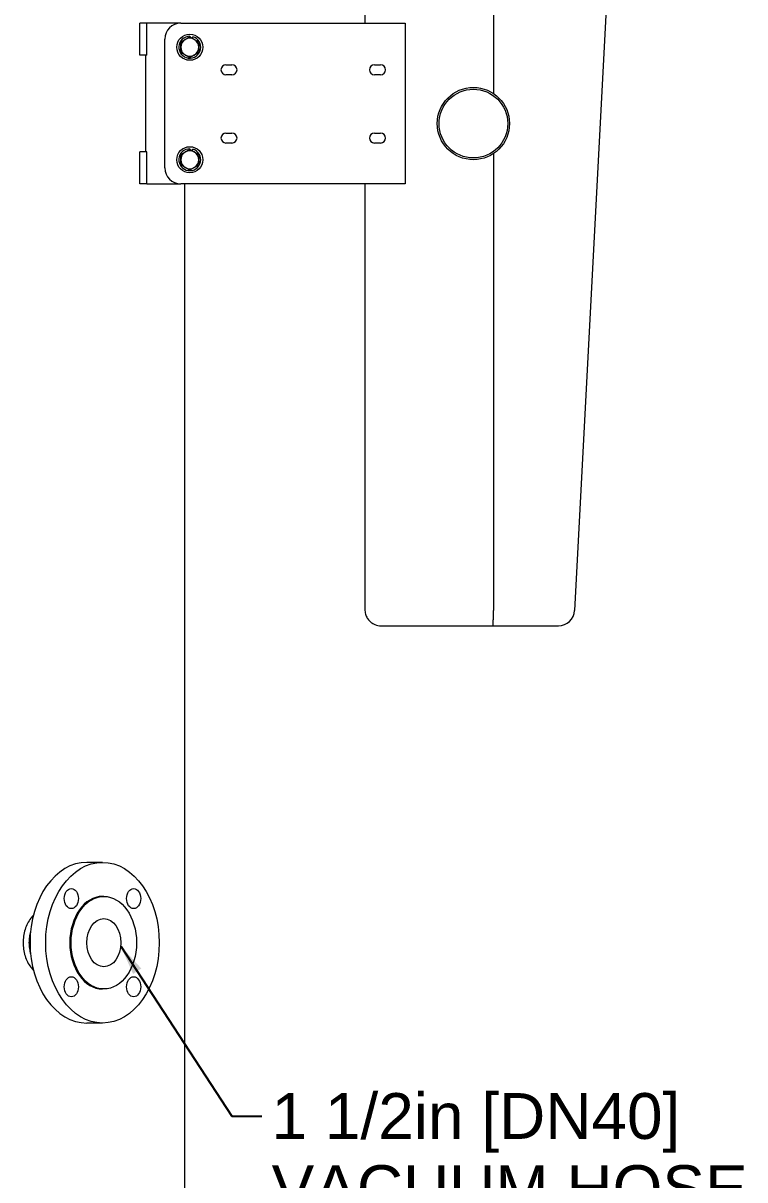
# Model space of a CAD drawing. Header units: inches. Extents: x 12 to 318, y 5 to 204.
# Drawn here: x 251.99 to 274.46, y 51.68 to 87.67 of the extents above; entities that cross this region are included whole.
import ezdxf

# ---------------------------------------------------------------- set-up
doc = ezdxf.new("R2010")
doc.units = ezdxf.units.IN
doc.header["$LTSCALE"] = 9.5
doc.header["$MEASUREMENT"] = 0
doc.layers.add('Symbol (ANSI)', color=7, linetype='Continuous', lineweight=25)
doc.layers.add('Visible', color=7, linetype='Continuous', lineweight=18)
doc.styles.add('Standard D-E', font='arial.ttf')
doc.dimstyles.new('in [mm] D-E NeptuneBenson$7', dxfattribs={"dimscale": 9.5, "dimtxt": 0.15, "dimasz": 0.098425, "dimexe": 0.125, "dimexo": 0.063, "dimgap": 0.031496, "dimtad": 0, "dimtih": 1, "dimtoh": 1, "dimdec": 4, "dimrnd": 1e-08, "dimzin": 3, "dimdsep": 46, "dimlunit": 5, "dimtxsty": 'Standard D-E', "dimcen": 0.09, "dimdle": 0.393701, "dimclrd": 256, "dimclre": 256, "dimclrt": 256, "dimadec": 1, "dimazin": 1, "dimtfac": 1, "dimtofl": 0, "dimtmove": 0, "dimatfit": 3, "dimfxl": 1, "dimfrac": 1, "dimtolj": 1, "dimtzin": 4, "dimlwd": -1, "dimlwe": -1, "dimarcsym": 0})

msp = doc.modelspace()

# ---------------------------------------------------------------- linework, layer by layer
at = {"layer": 'Visible'}
for p, q in [((262.628838, 87.919365), (262.628838, 87.669365)), ((266.628838, 87.919365), (266.628838, 85.479779)), ((270.128838, 87.919365), (269.153771, 69.393085)), ((255.838124, 87.669365), (255.624678, 87.669365)), ((255.624678, 86.669365), (255.624678, 87.669365)), ((256.895396, 87.669365), (255.838124, 87.669365)), ((255.838124, 86.669365), (255.838124, 87.669365)), ((256.895396, 87.669365), (263.503838, 87.669365)), ((263.503838, 87.669365), (263.878838, 87.669365)), ((263.878838, 87.669365), (263.878838, 82.669365)), ((256.395396, 83.169365), (256.395396, 87.169365)), ((257.174722, 87.259364), (257.172343, 87.242073)), ((257.260696, 87.194587), (257.267845, 87.246555)), ((255.838124, 86.669365), (255.624678, 86.669365)), ((255.800396, 86.669365), (255.800396, 83.669365)), ((258.301646, 86.375615), (258.489146, 86.375615)), ((262.926646, 86.375615), (263.114146, 86.375615)), ((258.489146, 86.063115), (258.301646, 86.063115)), ((263.114146, 86.063115), (262.926646, 86.063115)), ((258.301646, 84.250615), (258.489146, 84.250615)), ((262.926646, 84.250615), (263.114146, 84.250615)), ((258.489146, 83.938115), (258.301646, 83.938115)), ((263.114146, 83.938115), (262.926646, 83.938115)), ((255.838124, 83.669365), (255.624678, 83.669365)), ((255.624678, 82.669365), (255.624678, 83.669365)), ((255.838124, 82.669365), (255.838124, 83.669365)), ((257.174722, 83.759364), (257.172343, 83.742073)), ((257.260696, 83.694587), (257.267845, 83.746555)), ((266.628838, 83.60895), (266.628838, 69.399683)), ((255.838124, 82.669365), (255.624678, 82.669365)), ((255.838124, 82.669365), (256.895396, 82.669365)), ((263.503838, 82.669365), (256.895396, 82.669365)), ((257.017483, 40.433942), (257.017483, 82.669365)), ((262.628838, 82.669365), (262.628838, 69.419365)), ((263.878838, 82.669365), (263.503838, 82.669365)), ((266.628838, 69.399683), (266.628838, 69.399643)), ((263.128838, 68.919365), (266.613913, 68.919365)), ((266.613913, 68.919365), (268.654462, 68.919365)), ((254.457446, 61.559365), (253.969542, 61.559365)), ((254.499872, 60.499365), (254.457446, 60.499365)), ((254.499872, 57.619365), (254.457446, 57.619365)), ((254.457446, 56.559365), (253.969542, 56.559365))]:
    msp.add_line(p, q, dxfattribs=at)
for centre, radius in [((257.175396, 86.919365), 0.406), ((266.003838, 84.544365), 1.125), ((266.003838, 84.544365), 1.069494), ((257.175396, 83.419365), 0.406)]:
    msp.add_circle(centre, radius, dxfattribs=at)
for centre, radius, start, end in [((256.895396, 87.169365), 0.5, 90, 180), ((257.175396, 86.919365), 0.34, 90.1136485, 74.2221622), ((257.175396, 86.919365), 0.281, 120, 180), ((257.175396, 86.919365), 0.281, 60, 120), ((257.175396, 86.919365), 0.281, 0, 60), ((257.175396, 86.919365), 0.281, 180, 240), ((257.175396, 86.919365), 0.281, 300, 0), ((257.175396, 86.919365), 0.281, 240, 300), ((258.301646, 86.219365), 0.15625, 90, 270), ((258.489146, 86.219365), 0.15625, 270, 90), ((262.926646, 86.219365), 0.15625, 90, 270), ((263.114146, 86.219365), 0.15625, 270, 90), ((258.301646, 84.094365), 0.15625, 90, 270), ((258.489146, 84.094365), 0.15625, 270, 90), ((262.926646, 84.094365), 0.15625, 90, 270), ((263.114146, 84.094365), 0.15625, 270, 90), ((257.175396, 83.419365), 0.34, 90.1136485, 74.2221622), ((257.175396, 83.419365), 0.281, 120, 180), ((257.175396, 83.419365), 0.281, 60, 120), ((257.175396, 83.419365), 0.281, 0, 60), ((256.895396, 83.169365), 0.5, 180, 270), ((257.175396, 83.419365), 0.281, 180, 240), ((257.175396, 83.419365), 0.281, 240, 300), ((257.175396, 83.419365), 0.281, 300, 0), ((268.654462, 69.419365), 0.5, 270, 356.9872125)]:
    msp.add_arc(centre, radius, start, end, dxfattribs=at)
for centre, major_axis in [((253.969542, 59.059365), (0, -2.5)), ((254.457446, 59.059365), (0, -1.44))]:
    msp.add_ellipse(centre, major_axis=major_axis, ratio=0.707106781, start_param=3.141592654, end_param=6.283185307, dxfattribs=at)
for centre, major_axis in [((254.457446, 59.059365), (0, -2.5)), ((253.487446, 60.431152), (0, -0.3125)), ((254.499872, 59.059365), (0, -1.44)), ((255.427446, 60.431152), (0, 0.3125)), ((254.499872, 59.059365), (0, -0.75)), ((253.487446, 57.687578), (0, -0.3125)), ((255.427446, 57.687578), (0, 0.3125))]:
    msp.add_ellipse(centre, major_axis=major_axis, ratio=0.707106781, dxfattribs=at)
for points in [[(256.894396, 87.0816), (256.96969, 87.125071), (257.034896, 87.162718)], [(257.034896, 87.162718), (257.100102, 87.200365), (257.175396, 87.243836)], [(257.175396, 87.243836), (257.25069, 87.200365), (257.315896, 87.162718)], [(257.315896, 87.162718), (257.381102, 87.125071), (257.456396, 87.0816)], [(256.894396, 86.919365), (256.894396, 86.994658), (256.894396, 87.0816)], [(256.894396, 86.757129), (256.894396, 86.844071), (256.894396, 86.919365)], [(257.034896, 86.676012), (256.96969, 86.713658), (256.894396, 86.757129)], [(257.456396, 86.757129), (257.381102, 86.713658), (257.315896, 86.676012)], [(257.456396, 87.0816), (257.456396, 86.994658), (257.456396, 86.919365)], [(257.456396, 86.919365), (257.456396, 86.844071), (257.456396, 86.757129)], [(257.175396, 86.594894), (257.100102, 86.638365), (257.034896, 86.676012)], [(257.315896, 86.676012), (257.25069, 86.638365), (257.175396, 86.594894)], [(256.894396, 83.5816), (256.96969, 83.625071), (257.034896, 83.662718)], [(256.894396, 83.419365), (256.894396, 83.494658), (256.894396, 83.5816)], [(257.034896, 83.662718), (257.100102, 83.700365), (257.175396, 83.743836)], [(257.175396, 83.743836), (257.25069, 83.700365), (257.315896, 83.662718)], [(257.315896, 83.662718), (257.381102, 83.625071), (257.456396, 83.5816)], [(257.456396, 83.5816), (257.456396, 83.494658), (257.456396, 83.419365)], [(256.894396, 83.257129), (256.894396, 83.344071), (256.894396, 83.419365)], [(257.034896, 83.176012), (256.96969, 83.213658), (256.894396, 83.257129)], [(257.175396, 83.094894), (257.100102, 83.138365), (257.034896, 83.176012)], [(257.315896, 83.176012), (257.25069, 83.138365), (257.175396, 83.094894)], [(257.456396, 83.257129), (257.381102, 83.213658), (257.315896, 83.176012)], [(257.456396, 83.419365), (257.456396, 83.344071), (257.456396, 83.257129)]]:
    msp.add_rational_spline(points, [1, 1.0379548493, 1], degree=2, dxfattribs=at)
for points, knots in [([(262.628838, 69.419365), (262.628838, 69.415556), (262.628882, 69.411746), (262.629056, 69.404129), (262.629187, 69.400322), (262.629361, 69.396518)], [0, 0, 0, 0, 0.02179182287, 0.02179182287, 0.04358364573, 0.04358364573, 0.04358364573, 0.04358364573]), ([(262.629361, 69.396518), (262.630557, 69.370364), (262.633847, 69.344183), (262.64872, 69.271707), (262.664763, 69.228098), (262.70545, 69.149753), (262.729679, 69.115604), (262.784509, 69.054372), (262.815457, 69.027847), (262.876806, 68.986069), (262.907507, 68.969744), (263.000617, 68.931489), (263.06484, 68.919365), (263.128838, 68.919365)], [0, 0, 0, 0, 0.149800817, 0.149800817, 0.428588717, 0.428588717, 0.707376616, 0.707376616, 1.001725402, 1.001725402, 1.272561917, 1.272561917, 1.806967326, 1.806967326, 1.806967326, 1.806967326]), ([(266.613913, 68.919365), (266.61392, 68.919365), (266.613927, 68.919365), (266.615624, 68.919458), (266.617348, 68.930522), (266.620797, 68.975163), (266.622479, 69.009969), (266.625384, 69.098983), (266.626579, 69.152329), (266.628274, 69.270715), (266.628757, 69.334616), (266.628838, 69.399643)], [-0.001946091, -0.001946091, -0.001946091, -0.001946091, 0, 0, 0.46111037, 0.46111037, 0.957424131, 0.957424131, 1.453469453, 1.453469453, 1.949372756, 1.949372756, 1.949372756, 1.949372756]), ([(252.310032, 59.920765), (252.278924, 59.889297), (252.24982, 59.855178), (252.187723, 59.771709), (252.154244, 59.717811), (252.095022, 59.60044), (252.069279, 59.53697), (252.027843, 59.404564), (252.012121, 59.335523), (251.991482, 59.196678), (251.986572, 59.126872), (251.986572, 59.059365)], [14.017826146, 14.017826146, 14.017826146, 14.017826146, 14.403521122, 14.403521122, 14.917929978, 14.917929978, 15.432338834, 15.432338834, 15.946747689, 15.946747689, 16.461156545, 16.461156545, 16.461156545, 16.461156545]), ([(252.218921, 59.406705), (252.20317, 59.353187), (252.191059, 59.297768), (252.173808, 59.180717), (252.169506, 59.119025), (252.169506, 59.059365)], [-0.8672816261, -0.8672816261, -0.8672816261, -0.8672816261, -0.4546095011, -0.4546095011, 0, 0, 0, 0]), ([(251.986572, 59.059365), (251.986572, 58.991857), (251.991482, 58.922051), (252.007213, 58.816222), (252.014111, 58.77992), (252.022422, 58.744073)], [16.4611565452, 16.4611565452, 16.4611565452, 16.4611565452, 16.9755673398, 16.9755673398, 17.2453312357, 17.2453312357, 17.2453312357, 17.2453312357]), ([(252.169506, 59.059365), (252.169506, 58.999705), (252.173808, 58.938012), (252.187478, 58.845258), (252.193346, 58.813947), (252.200395, 58.783011)], [0, 0, 0, 0, 0.4546095011, 0.4546095011, 0.6872546863, 0.6872546863, 0.6872546863, 0.6872546863]), ([(252.022422, 58.744073), (252.029985, 58.711573), (252.038708, 58.679446), (252.069279, 58.581758), (252.095023, 58.518287), (252.154246, 58.400916), (252.187724, 58.347019), (252.249821, 58.26355), (252.278925, 58.229432), (252.310032, 58.197965)], [0.784174691, 0.784174691, 0.784174691, 0.784174691, 1.028821589, 1.028821589, 1.543232384, 1.543232384, 2.057643178, 2.057643178, 2.443330669, 2.443330669, 2.443330669, 2.443330669])]:
    msp.add_open_spline(points, degree=3, knots=knots, dxfattribs=at)
msp.add_open_spline([(252.200395, 58.783011), (252.205869, 58.759079), (252.212049, 58.735371), (252.218921, 58.712024)], degree=3, dxfattribs=at)

# ---------------------------------------------------------------- texts
at = {"layer": 'Symbol (ANSI)', "insert": (259.721896, 54.379706), "char_height": 1.42500005, "width": 14.82564891, "attachment_point": 1, "line_spacing_factor": 0.944221, "style": 'Standard D-E'}
msp.add_mtext('\\fArial|b0|i0;1 1/2in [DN40] \\P\\fArial|b0|i0;VACUUM HOSE\\P\\fArial|b0|i0;CONNECTION\\P', dxfattribs=at)

# ---------------------------------------------------------------- leaders
at = {"layer": 'Symbol (ANSI)', "annotation_type": 0, "has_hookline": 1, "hookline_direction": 0, "text_width": 14.705884}
msp.add_leader([(255.024972, 58.954295), (258.487644, 53.667206), (259.422683, 53.667206)], dimstyle='in [mm] D-E NeptuneBenson$7', override={"dimtad": 0}, dxfattribs=at)

doc.saveas('drawing.dxf')
